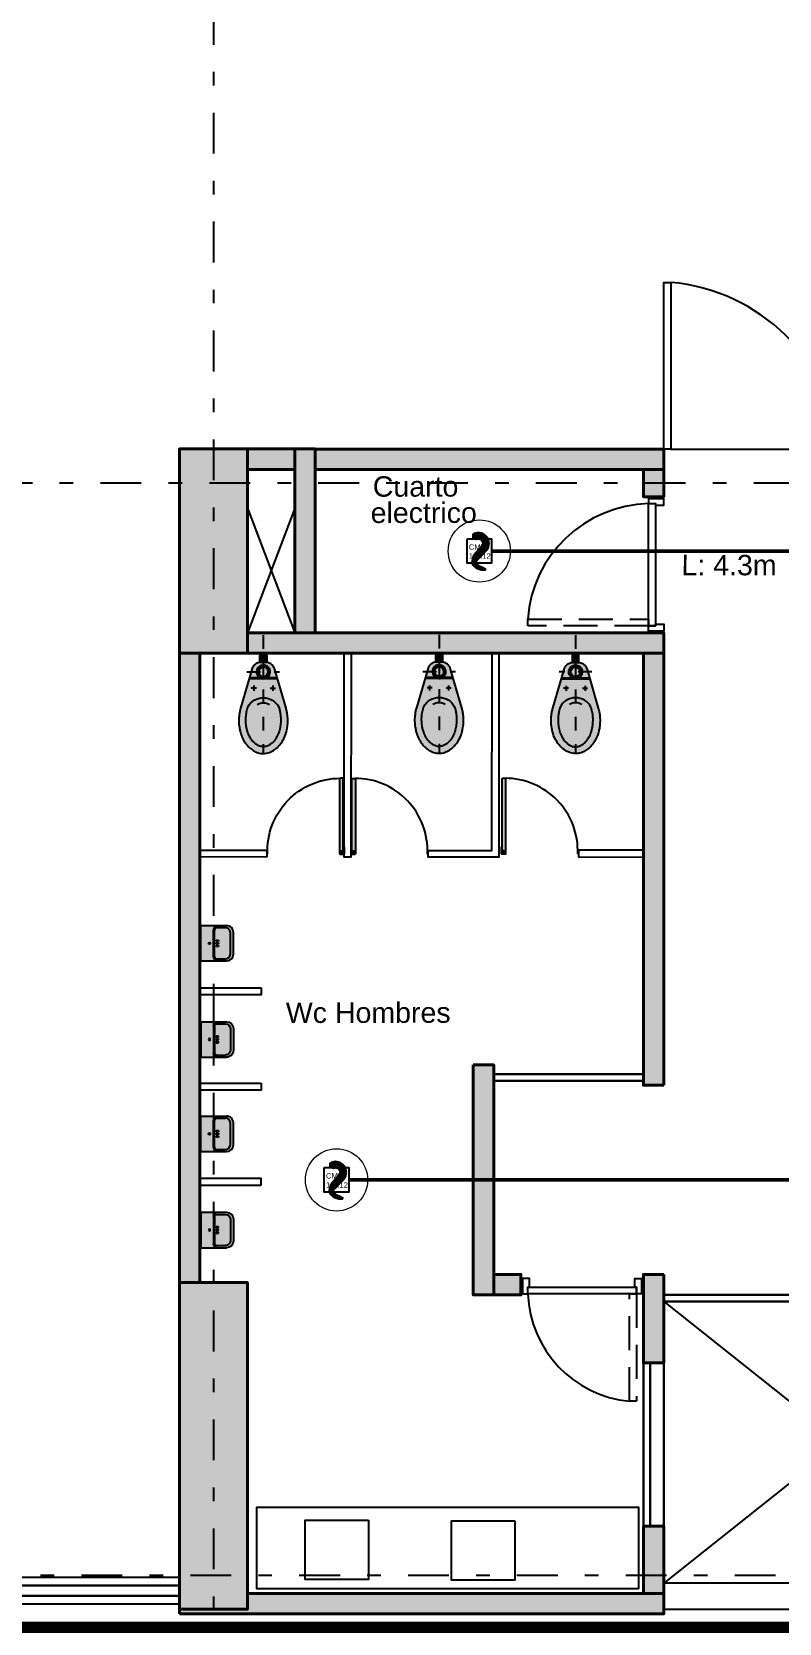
# Model space of a CAD drawing. Header units: millimetres. Extents: x 3781 to 4924, y 1639 to 1721.
# Drawn here: x 4452.53 to 4458.02, y 1650.15 to 1661.84 of the extents above; entities that cross this region are included whole.
import ezdxf
from ezdxf.enums import TextEntityAlignment as Align

# ---------------------------------------------------------------- set-up
doc = ezdxf.new("R2010")
doc.units = ezdxf.units.MM
for name, pattern in [('CENTER', [0.7, 0.3, -0.2, 0, -0.2]), ('DASHED2', [9.524999999999995, 6.349999999999998, -3.174999999999998]), ('HIDDEN', [0.375, 0.25, -0.125])]:
    doc.linetypes.add(name, pattern=pattern)
doc.layers.get('Defpoints').update_dxf_attribs({"color": 255})
for name, color, linetype in [('1amobla', 2, 'Continuous'), ('_ACHU5', 255, 'Continuous'), ('A-HATCH CONCRETO', 8, 'Continuous'), ('AMOBLAMIENTO', 1, 'Continuous'), ('AS_GL DETECCION_PISO 2', 7, 'Continuous'), ('AS_GL DETECCION_PISO 6', 7, 'Continuous'), ('EJE-ESTRUCTURA', 1, 'CENTER'), ('F-2', 2, 'Continuous'), ('HACHTCOLUMNA', 250, 'Continuous'), ('JCA_HATCH 254', 252, 'Continuous'), ('MUEBLE', 1, 'Continuous'), ('PLO_CORONA', 1, 'Continuous'), ('PROYECCION', 1, 'DASHED2')]:
    doc.layers.add(name, color=color, linetype=linetype)
doc.layers.add('DIM-25', color=1, linetype='Continuous', plot=False)
for name, color, linetype, lineweight in [('Estructura', 6, 'Continuous', 40), ('Muro', 4, 'Continuous', 40), ('TEXTOS', 7, 'Continuous', 20), ('Vidrio', 2, 'Continuous', 30)]:
    doc.layers.add(name, color=color, linetype=linetype, lineweight=lineweight)
doc.styles.add('ROMAN', font='ROMANS', dxfattribs={"width": 1.199999999999999})
doc.styles.get("Standard").update_dxf_attribs({"font": 'arial.ttf'})

# ---------------------------------------------------------------- blocks, each defined once
blk = doc.blocks.new('Est etapa 3 torre')
at = {"layer": 'HACHTCOLUMNA'}
h = blk.add_hatch(color=256, dxfattribs=at)
h.paths.add_polyline_path([(1123.550369665541, -5959.123954161294), (1123.050369666239, -5959.123954159915), (1123.050369666188, -5957.623954159333), (1123.550369664792, -5957.623954160246)])
h.paths.add_polyline_path([(1116.050375337242, -5959.123954160397), (1115.55037533794, -5959.123954159018), (1115.55037533789, -5957.623954158436), (1116.050375336493, -5957.62395415935)])
h.paths.add_polyline_path([(1139.548002271606, -5959.123954160801), (1139.048002272304, -5959.123954159419), (1139.048002272254, -5957.623954158837), (1139.548002270857, -5957.623954159753)])
h.paths.add_polyline_path([(1132.050369663152, -5959.123954157691), (1131.55036966385, -5959.123954156312), (1131.5503696638, -5957.62395415573), (1132.050369662403, -5957.623954156643)])
h.paths.add_polyline_path([(1140.048002271932, -5967.648834832642), (1140.048002271216, -5968.148834830315), (1138.548002270169, -5968.148834831887), (1138.548002271234, -5967.648834835147)])
h.paths.add_polyline_path([(1124.050369665009, -5967.648834832642), (1124.050369664293, -5968.148834830315), (1122.550369663245, -5968.148834831893), (1122.550369664311, -5967.64883483515)])
h.paths.add_polyline_path([(1131.050369663013, -5967.648834830643), (1131.050369664625, -5968.148834827849), (1132.550369664392, -5968.148834828135), (1132.550369663245, -5967.648834830929)])
h.paths.add_polyline_path([(1115.050369661482, -5967.648834832642), (1115.050369662198, -5968.148834830315), (1116.550369663245, -5968.148834831891), (1116.55036966218, -5967.64883483515)])
h.paths.add_polyline_path([(1140.048002275612, -5975.648834831246), (1140.048002275245, -5976.148834827985), (1138.548002273965, -5976.148834830024), (1138.548002275379, -5975.648834831421)])
h.paths.add_polyline_path([(1124.050369668689, -5975.648834831246), (1124.050369668322, -5976.148834827985), (1122.550369667042, -5976.148834830028), (1122.550369668456, -5975.648834831425)])
h.paths.add_polyline_path([(1131.050369668206, -5975.648834829712), (1131.050369669352, -5976.148834828315), (1132.550369669236, -5976.148834827203), (1132.550369667857, -5975.648834828833)])
h.paths.add_polyline_path([(1115.050369657806, -5975.648834831245), (1115.050369658172, -5976.148834827985), (1116.550369659453, -5976.148834830028), (1116.550369658039, -5975.648834831425)])
h.paths.add_polyline_path([(1140.048002276585, -5985.748834849965), (1140.048002276335, -5986.248834847172), (1138.548002275986, -5986.248834849212), (1138.548002277167, -5985.748834850141)])
h.paths.add_polyline_path([(1124.050369669662, -5985.748834849965), (1124.050369669412, -5986.248834847172), (1122.550369669063, -5986.248834849215), (1122.550369670244, -5985.748834850145)])
h.paths.add_polyline_path([(1131.050369666967, -5985.748834848431), (1131.050369668696, -5986.248834846103), (1132.550369668579, -5986.248834844526), (1132.5503696672, -5985.748834846388)])
h.paths.add_polyline_path([(1115.050369656833, -5985.748834849965), (1115.050369657083, -5986.248834847172), (1116.550369657432, -5986.248834849215), (1116.55036965625, -5985.748834850145)])
h.paths.add_polyline_path([(1140.048002275122, -5993.748833660076), (1140.048002274872, -5994.248833657282), (1138.548002274523, -5994.248833659321), (1138.548002275704, -5993.748833660253)])
h.paths.add_polyline_path([(1124.050369674735, -5993.748834835296), (1124.050369674135, -5994.248834833666), (1122.550369673553, -5994.248834834312), (1122.550369674851, -5993.748834835245)])
h.paths.add_polyline_path([(1131.05036966913, -5993.748834832133), (1131.050369670626, -5994.248834830736), (1132.550369670626, -5994.248834830556), (1132.550369670061, -5993.748834831953)])
h.paths.add_polyline_path([(1115.050369656251, -5993.748831803234), (1115.05036965685, -5994.248831801604), (1116.550369657432, -5994.24883180225), (1116.550369656134, -5993.748831803183)])
h.paths.add_polyline_path([(1132.050360361903, -6003.426390492376), (1131.550360360856, -6003.426390492592), (1131.55037892044, -6004.921760868172), (1132.050378921489, -6004.921760867956)])
h.paths.add_polyline_path([(1138.152793372847, -6003.423836377518), (1139.652793369586, -6003.423836378164), (1139.652793369371, -6003.923836379212), (1138.152793372631, -6003.923836378566)])
h.paths.add_polyline_path([(1116.050375358679, -6004.924075674147), (1116.050375358034, -6003.424075677407), (1115.550375356986, -6003.424075677623), (1115.550375357632, -6004.924075674362)])
h.paths.add_polyline_path([(1123.550369687844, -6004.924075674602), (1123.550369687198, -6003.424075677864), (1123.050369686151, -6003.424075678078), (1123.050369686797, -6004.924075674819)])
h.paths.add_polyline_path([(1139.048002289701, -6011.948833649136), (1139.047996607098, -6009.548833710944), (1139.547996608146, -6009.548833711159), (1139.548002290749, -6011.948833649351)])
h.paths.add_polyline_path([(1131.55036967931, -6009.548833711391), (1131.550369680141, -6011.948833649351), (1132.050369680024, -6011.948833650998), (1132.050369679077, -6009.548833710711)])
h.paths.add_polyline_path([(1123.050369689387, -6009.548833711393), (1123.050369690218, -6011.948833649351), (1123.550369690101, -6011.948833650999), (1123.550369689154, -6009.548833710712)])
h.paths.add_polyline_path([(1116.050375342798, -6009.548833711051), (1116.050375341967, -6011.948833647704), (1115.550375342083, -6011.948833649351), (1115.550375343031, -6009.548833710371)])
at = {"layer": 'EJE-ESTRUCTURA'}
for p, q in [((1123.300369664145, -5955.354215387314), (1123.300369691713, -6014.914148609518)), ((1113.670491922903, -6003.673836377351), (1145.333174937007, -6003.673839297823)), ((1113.530821652453, -6011.698833652741), (1145.333174937007, -6011.698836564718))]:
    blk.add_line(p, q, dxfattribs=at)
at = {"layer": 'Estructura'}
for points in [[(1123.550369687844, -6004.924075674602), (1123.550369687198, -6003.424075677864), (1123.050369686151, -6003.424075678078), (1123.050369686797, -6004.924075674819)], [(1123.050369689387, -6009.548833711393), (1123.050369690218, -6011.948833649351), (1123.550369690101, -6011.948833650999), (1123.550369689154, -6009.548833710712)]]:
    blk.add_lwpolyline(points, close=True, dxfattribs=at)
blk = doc.blocks.new('P8P1P161')
at = {"layer": '_ACHU5'}
h = blk.add_hatch(color=256, dxfattribs=at)
h.dxf.hatch_style = 1
h.paths.add_polyline_path([(-0.1300000000001091, 0), (0.1300000000001091, 0), (0.1299999999996544, -0.0799998301849883), (-0.1300000000001091, -0.0799997520584839)])
h.paths.add_polyline_path([(-0.0063202243982232, -0.0641073563760983, 1), (0.0063202243973137, -0.0641073599961146, 1)], flags=16)
h.paths.add_polyline_path([(-0.1300000000001091, -0.0799997520584839), (0.1299999999996544, -0.0799998301849883), (0.1300000000001091, -0.1233384151137216, 0.4142135623737434), (0.0999999999999091, -0.0933384151135215), (-0.1000000000003638, -0.0933384151135215, 0.4142135623735267), (-0.1300000000005639, -0.1233384151134942)])
h.paths.add_polyline_path([(-0.1000000000003638, -0.0933384151135215), (0.0999999999999091, -0.0933384151135215, -0.4142135623726949), (0.1300000000001091, -0.1233384151137216), (0.1300000000001091, -0.1900000000002819, -0.4142135623711642), (0.0799999999999273, -0.2400000000000091), (-0.080000000000382, -0.2400000000000091, -0.414213562373028), (-0.1300000000005639, -0.1900000000000546), (-0.1300000000005639, -0.1233384151132668, -0.4142135623714972)])
h.paths.add_polyline_path([(-0.0999999999999091, -0.1013732679386976, 0.4142135623734954), (-0.1149013541503336, -0.1162746220888948), (-0.1149013541498789, -0.1829362069750004, 0.4142135623726117), (-0.080000000000382, -0.2178375611247247), (0.0799999999994725, -0.2178375611247247, 0.4142135623739951), (0.1149013541498789, -0.1829362069747731), (0.1149013541494241, -0.1162746220884401, 0.4142135623726949), (0.0999999999999091, -0.1013732679386976)], flags=16)
h.paths.add_polyline_path([(-0.0239760535368987, -0.1136467838055069), (-0.0239760535368987, -0.1304232662969298), (-0.0160239464639744, -0.1304232662969298), (-0.0160239464639744, -0.1136467838055069)], flags=0)
h.paths.add_polyline_path([(-0.0039760535369169, -0.1136467838055069), (-0.0039760535369169, -0.1304232662967024), (0.0039760535360074, -0.1304232662967024), (0.0039760535360074, -0.1136467838055069)], flags=0)
h.paths.add_polyline_path([(0.0160239464630649, -0.1136467838055069), (0.0160239464630649, -0.1304232662969298), (0.0239760535359892, -0.1304232662967024), (0.0239760535359892, -0.1136467838052795)], flags=0)
h.paths.add_polyline_path([(-0.1149013541503336, -0.1162746220888948, -0.4142135623734955), (-0.0999999999999091, -0.1013732679386976), (0.0999999999999091, -0.1013732679386976, -0.4142135623726942), (0.1149013541494241, -0.1162746220884401), (0.1149013541498789, -0.1829362069747731, -0.4142135623735788), (0.0799999999994725, -0.2178375611247247), (-0.0799999999999273, -0.2178375611247247, -0.4142135623726114), (-0.1149013541494241, -0.1829362069752278)], flags=0)
h = blk.add_hatch(color=256, dxfattribs=at)
h.dxf.hatch_style = 1
h.paths.add_polyline_path([(-0.114901354150188, -0.1162746220885417), (-0.1149013541497514, -0.1829362069751623, 0.4142135623717373), (-0.0799999999999273, -0.2178375611248247), (0.0799999999998994, -0.2178375611248247, 0.4142135623753271), (0.1149013541497515, -0.1829362069747624), (0.1149013541492785, -0.1162746220883669, 0.4142135623716568), (0.0999999999994543, -0.1013732679386159), (-0.1000000000003699, -0.1013732679386159, 0.4142135623749738)])
h.paths.add_polyline_path([(0.0239760535359892, -0.1304232662967024), (0.0160239464630649, -0.1304232662969298), (0.0160239464630649, -0.1136467838055068), (0.0239760535359892, -0.1136467838052795)], flags=16)
h.paths.add_polyline_path([(0.0039760535360074, -0.1304232662967024), (-0.0039760535369168, -0.1304232662967024), (-0.0039760535369169, -0.1136467838055069), (0.0039760535360074, -0.1136467838055069)], flags=16)
h.paths.add_polyline_path([(-0.0160239464639744, -0.1304232662969298), (-0.0239760535368987, -0.1304232662969298), (-0.0239760535368987, -0.1136467838055068), (-0.0160239464639745, -0.1136467838055069)], flags=16)
for p, q in [((-0.1300000000001091, 0), (0.1300000000001091, 0)), ((-0.1300000000001091, 0), (-0.1300000000001091, -0.1233384151134942)), ((0.1300000000001091, 0), (0.1299999999996544, -0.1233384151137216)), ((-0.1149013541503336, -0.1162746220886675), (-0.1149013541498789, -0.1829362069750004)), ((-0.0999999999999091, -0.0933384151135215), (0.0999999999999091, -0.0933384151135215)), ((-0.0999999999999091, -0.1013732679386976), (0.0999999999999091, -0.1013732679386976)), ((-0.0239760535368987, -0.1304232662969298), (-0.0239760535368987, -0.1136467838055069)), ((-0.0239760535368987, -0.1136467838055069), (-0.0160239464639744, -0.1136467838055069)), ((-0.0160239464639744, -0.1136467838055069), (-0.0160239464639744, -0.1304232662969298)), ((-0.0039760535369169, -0.1136467838055069), (0.0039760535360074, -0.1136467838055069)), ((-0.0039760535369169, -0.1304232662967024), (-0.0039760535369169, -0.1136467838055069)), ((0.0039760535360074, -0.1136467838055069), (0.0039760535360074, -0.1304232662967024)), ((0.0160239464630649, -0.1304232662969298), (0.0160239464630649, -0.1136467838055069)), ((0.0160239464630649, -0.1136467838055069), (0.0239760535359892, -0.1136467838052795)), ((0.0239760535359892, -0.1136467838052795), (0.0239760535359892, -0.1304232662967024)), ((0.1149013541494241, -0.1162746220886675), (0.1149013541498789, -0.1829362069750004)), ((-0.1300000000001091, -0.1233384151134942), (-0.1300000000001091, -0.1900000000000546)), ((-0.080000000000382, -0.2178375611249521), (0.0799999999999273, -0.2178375611249521)), ((-0.0160239464639744, -0.1304232662969298), (-0.0239760535368987, -0.1304232662969298)), ((0.0039760535360074, -0.1304232662967024), (-0.0039760535369169, -0.1304232662967024)), ((0.0239760535359892, -0.1304232662967024), (0.0160239464630649, -0.1304232662969298)), ((0.1299999999996544, -0.1233384151137216), (0.1299999999996544, -0.1900000000000546)), ((-0.080000000000382, -0.2400000000002365), (0.0799999999999273, -0.2400000000000091))]:
    blk.add_line(p, q)
blk.add_circle((-4.547e-13, -0.0641073581859928), 0.0063202243976441)
for centre, radius, start, end in [((-0.1000000000003638, -0.1233384151134942), 0.03, 90, 180), ((-0.1000000000003638, -0.1162746220884401), 0.0149013541498242, 90, 180), ((0.0999999999999091, -0.1233384151134942), 0.03, 0, 90), ((0.0999999999994543, -0.1162746220884401), 0.0149013541498242, 0, 90), ((-0.080000000000382, -0.1900000000000546), 0.05, 180, 270), ((-0.0799999999999273, -0.1829362069750004), 0.0349013541498242, 180, 270), ((0.0799999999999273, -0.1829362069750004), 0.0349013541498242, 270, 0), ((0.0799999999999273, -0.1900000000000546), 0.05, 270, 0)]:
    blk.add_arc(centre, radius, start, end)
at = {"style": 'ROMAN', "width": 1.199999999999999}
for tag, flags, p in [('CODIN', 3, (0.0177172070357301, -0.6472347823655582)), ('CODIN0', 1, (-0.0319827929642997, -0.9753553299003668))]:
    blk.add_attdef(tag, text='', height=0.21, dxfattribs=dict(at, flags=flags)).set_placement(p, align=Align.MIDDLE)
blk = doc.blocks.new('PUERTA BAÑOS')
at = {"layer": 'AMOBLAMIENTO'}
h = blk.add_hatch(color=255, dxfattribs=at)
edge = h.paths.add_edge_path()
edge.add_line((-0.0074999999487773, 0.0024999998868225), (-0.0075031825107885, -0.6277996641574646))
edge.add_arc((-0.01250318248631676, -0.6277996643612159), 0.004999999975528264, -89.99999766574399, 2.3348184754468093e-06, ccw=False)
edge.add_line((-0.0125031822826145, -0.6327996643367442), (-0.0325031823012978, -0.6327996648610679))
edge.add_arc((-0.03250318250481996, -0.627799664827046), 0.005000000034021905, 180.0000023323223, 270.0000023321921, ccw=False)
edge.add_line((-0.0375031825388419, -0.6277996650305795), (-0.0374999998602448, -0.002500000990949047))
edge.add_arc((-0.03249999982656623, -0.002500000845348063), 0.005000000033678566, 90.00000166789118, 180.0000016684638, ccw=False)
edge.add_line((-0.0324999999721172, 0.0024999991883305), (-0.0074999999487773, 0.0024999998868225))
for p, q in [((1.137e-13, 9.095e-13), (-0.0050000000047135, -5.77529e-11)), ((1.7461161e-09, -0.0599999999967622), (1.137e-13, 9.095e-13)), ((-0.029999999795109, -0.0050000008186544), (-0.0299999993294478, -0.0200000007744166)), ((-0.0050000000047135, -5.77529e-11), (-0.0250000000233399, -6.984919e-10)), ((-0.024999999324848, -0.0250000006626579), (-0.0049999993062784, -0.0250000000801265)), ((-0.0049999993062784, -0.0250000000801265), (-0.0050000000047135, -5.77529e-11)), ((-0.0050000000047135, -5.77529e-11), (-0.0049999982584836, -0.0600000001127228)), ((-0.0049999982584836, -0.0600000001127228), (1.7461161e-09, -0.0599999999967622))]:
    blk.add_line(p, q, dxfattribs=at)
blk.add_lwpolyline([(-0.0074999999487773, 0.0024999998868225), (-0.0075031825107885, -0.6277996641574646, -0.4142135623759698), (-0.0125031822826145, -0.6327996643367442), (-0.0325031823012978, -0.6327996648610679, -0.4142135623724264), (-0.0375031825388419, -0.6277996650305795), (-0.0374999998602448, -0.002500000990949, -0.4142135623760223), (-0.0324999999721172, 0.0024999991883305)], format="xyb", close=True, dxfattribs=at)
blk.add_circle((-0.0224999996133875, -0.0125000005932634), 0.0025000000013434, dxfattribs=at)
at = {"layer": 'AMOBLAMIENTO', "ltscale": 0.1}
blk.add_arc((-0.034025017172155, -0.0259464447144637), 0.6068551286275402, 177.548312870002, 270.1436830651604, dxfattribs=at)
at = {"layer": 'AMOBLAMIENTO'}
for centre, radius, start, end in [((-0.0249999997905093, -0.0050000006435766), 0.0050000000026502, 90.00000155563731, 180.0000015586185), ((-0.0249999993247343, -0.020000000658456), 0.0050000000028146, 180.00000155562, 270.0000015556374)]:
    blk.add_arc(centre, radius, start, end, dxfattribs=at)
blk = doc.blocks.new('INODORO')
at = {"layer": 'AMOBLAMIENTO'}
h = blk.add_hatch(color=255, dxfattribs=at)
edge = h.paths.add_edge_path()
edge.add_line((0.167138879916763, 0.3874542567732533), (0.0841340761049431, 0.1014604439486232))
edge.add_arc((0.0166338178486854, 0.1199999999093961), 0.0700000000000085, 269.9999996867988, 344.64191253289164, ccw=False)
edge.add_line((0.0166338174658449, 0.0499999999087777), (-0.0166338174676777, 0.0500000000906038))
edge.add_arc((-0.016633817085733, 0.1200000000917498), 0.0699999999999481, 195.3580868407373, 269.99999968683017, ccw=False)
edge.add_line((-0.08413407554513701, 0.1014604448682803), (-0.1671388762304913, 0.3874542586008414))
edge.add_arc((0.1445241762276623, 0.4779091156929099), 0.3245241738887575, 179.9999996868257, 196.1844647994607, ccw=False)
edge.add_arc((0.1445241762258433, 0.4779091156929099), 0.3245241738885062, 162.8823672647612, 179.9999996868052, ccw=False)
edge.add_arc((0.0735606987828419, 0.4997642400489898), 0.2502714864526803, 143.3683697551233, 162.8823672647904, ccw=False)
edge.add_arc((0.0285611388035818, 0.5332224222456718), 0.1941964442831833, 119.1220158624026, 143.3683697551146, ccw=False)
edge.add_arc((2.9203875e-09, 0.5844902877188362), 0.1355097122808655, 89.99999968678691, 119.12201586236091, ccw=False)
edge.add_arc((2.9203875e-09, 0.5844902877179265), 0.1355097122805724, 60.877983511279126, 89.9999996868533, ccw=False)
edge.add_arc((-0.0285611335220324, 0.5332224225594473), 0.1941964442830499, 36.63162961851879, 60.87798351123172, ccw=False)
edge.add_arc((-0.0735606938687283, 0.4997642408529829), 0.2502714864527536, 17.117632108836688, 36.631629618503325, ccw=False)
edge.add_arc((-0.1445241715509269, 0.4779091172708834), 0.3245241738884838, -3.131308972115221e-07, 17.117632108913824, ccw=False)
edge.add_arc((-0.1445241715500174, 0.4779091172695189), 0.3245241738885833, 343.81552050504206, 359.9999996868814, ccw=False)
blk.add_hatch(color=255, dxfattribs=at).paths.add_polyline_path([(0.0249999999987267, 0.0500000000006367), (-0.0250000000005457, 0.0500000000020009), (-0.0250000000014552, 0), (0.0249999999996362, 4.547e-13)])
at = {"layer": 'AMOBLAMIENTO', "extrusion": (-1.5566525472e-06, -4.4737095447e-06, 0.9999999999887814)}
for p, q in [((-0.0512779855508256, 0.2400000002935485, 13.501742092681), (-0.0887220123605062, 0.2400000004986396, 13.50174203439367)), ((-0.0699999990584388, 0.2212779869937549, 13.50174197978049), (-0.069999998852893, 0.2587220138016164, 13.50174214729419)), ((0.0512779876389118, 0.2399999997337545, 13.50174225232502), (0.0887220144476828, 0.2399999995291182, 13.50174231061236)), ((0.0700000009418886, 0.2212779862279603, 13.50174219771184), (0.0700000011456155, 0.2587220130349124, 13.50174236522554)), ((0.1029590844498784, 0.169999999450738, 13.50174201961486), (-0.1029590831250857, 0.1700000005789661, 13.50174169907182)), ((-0.0237486835449659, 0.1640000001457338, 13.50174179553264), (-0.1013111289695416, 0.1640000005691036, 13.50174167479486)), ((0.1013111302281118, 0.1639999994617938, 13.50174199020731), (0.0237486848026833, 0.1639999998856183, 13.50174186946954))]:
    blk.add_line(p, q, dxfattribs=at)
at = {"layer": 'AMOBLAMIENTO', "extrusion": (-1.5566525472e-06, -4.4737095447e-06, 0.9999999999887814), "flags": 128}
for points, elevation in [([(0.1671388799180908, 0.3874542567674592), (0.0841340761063266, 0.1014604439433082, -0.0167011858539135), (0.0827460431519839, 0.0969962248799978, -0.0228064528630514), (0.0803759648998266, 0.0910701072474405, -0.0218209622997338), (0.0776118789034668, 0.0856244843505995, -0.0347514792471935), (0.0722630478320732, 0.0775101332194199, -0.0365712911506086), (0.065478668989913, 0.0698583952563556, -0.0439883392274098), (0.055953944524454, 0.0620868957062605, -0.0521847935260016), (0.0431115439781712, 0.0552008485319434, -0.0824963867723115), (0.0207382643283103, 0.0501204355199821, -0.0146682033006329), (0.016633817465493, 0.049999999907792), (-0.0166338174681699, 0.0500000000892362, -0.083908947042246), (-0.0396378349518565, 0.0538878592796746, -0.0986986279768356), (-0.0632296782828643, 0.0677618366508902, -0.0824963867874234), (-0.0776167863289649, 0.0856331925254456, -0.0521847935286534), (-0.0834107733392284, 0.0990038548847728, -0.0091466910465832), (-0.0841340755424673, 0.1014604448637169), (-0.1671388762315909, 0.3874542585969077, -0.0384382318810308), (-0.1773120912419022, 0.436227508481503, -0.0322098651645196), (-0.179999997662262, 0.4779091174592618, -0.0043562944650778), (-0.1799507307570857, 0.4835636869435682, -0.0347539822823099), (-0.1760397497963983, 0.5284532426546146, -0.0218184611944585), (-0.1704152023055578, 0.5561978587393114, -0.0137793666262375), (-0.1656243812009251, 0.573427761838207, -0.0090242503766358), (-0.1628101955625901, 0.5820115332269507, -0.0228039516042641), (-0.1543373170048916, 0.6031968815550527, -0.0218209623747577), (-0.1444549128022155, 0.6226666811719203, -0.0315147983743547), (-0.1272792173413599, 0.6490932225697252, -0.0032331399943346), (-0.1257677262995335, 0.6510988845571141, -0.0365712911242686), (-0.1069463219407443, 0.6723266531382831, -0.0439883392046276), (-0.0805225559546658, 0.693886688675776, -0.0220501206487333), (-0.0659486565789375, 0.7028695782688371, -0.0301025395815668), (-0.05125606195865599, 0.7099322979612929, -0.0824963867841922), (-0.0079446084483641, 0.7197669127161005, -0.0146663661885284), (3.6587572e-09, 0.719999999991422, -0.0839082790123927), (0.0445320610557226, 0.7124737941473592, -0.0433837691539921), (0.0659486637128932, 0.7028695775453342, -0.0550790149373282), (0.1007063471003309, 0.6781437026464371, -0.0508149280683712), (0.1272792238852709, 0.6490932211777436, -0.0315497034242814), (0.1444720595537028, 0.6226362692529773, -0.0521855455748661), (0.1651875980231962, 0.5748313444857477, -0.0014683863351956), (0.1656243869217695, 0.5734277600260388, -0.0425164554927479), (0.1773120686760742, 0.5195909348136257, -0.0322100287174995), (0.1800000023387562, 0.4779091154888416, -0.0043571310662072), (0.1799507165077342, 0.4722534601760911, -0.0347522301866887), (0.1760399391368104, 0.4273661615002933, -0.0218196117753596), (0.1704151328853481, 0.3996200761491883, -0.0097069137479181), (0.167138857705388, 0.3874541802362085)], 13.50184572046907), ([(2.10209143665e-05, 0.6700604028757108, 0.0146663662201114), (-0.0049980160714407, 0.6699131491592321, 0.0824963867754862), (-0.0323601810299641, 0.6637000962787579, 0.0447953269140428), (-0.0459570889083387, 0.6566657190582808, 0.0073747332536994), (-0.0496328151280998, 0.6542484947989952, 0.0439883391764525), (-0.0699262428530629, 0.6376904075384654, 0.0365712911168267), (-0.0843810639122695, 0.6213875009867291, 0.0188768098917693), (-0.0908717233557279, 0.6121897254497327, 0.015864262478818), (-0.0979042313401942, 0.6005909817039088, 0.0218209623995093), (-0.1063467931616888, 0.5839578847887129, 0.0228039516112901), (-0.11358519381172, 0.5658591904561657, 0.0179099563173766), (-0.1180962050232618, 0.5512265233249379, 0.0048944974453076), (-0.1195818378695009, 0.5454905562712559, 0.0218184611920648), (-0.124827357386251, 0.5196155991474912, 0.0347539822809637), (-0.1284747844892388, 0.477751068541692, 0.0043562944693063), (-0.1285207313875723, 0.4724775501558188, 0.0322098651650438), (-0.126013958070092, 0.4336047886186073, 0.0336196500379373), (-0.1180962058839448, 0.3937285768771058, 0.0103533777945605), (-0.1156160600690441, 0.3852294822167833, 0.0084883444845169), (-0.1133215334037229, 0.3783427035490652)], 13.50174109866126), ([(0.1133635720422624, 0.3783427023080597, 0.0009349440113181), (0.1136277496650072, 0.3790973919334771, 0.0179081190670982), (0.1181382446900456, 0.3937285755838043, 0.0048942608912736), (0.1196238084346395, 0.3994642646617991, 0.0218196117238312), (0.1248695692754063, 0.4253405920407407, 0.0347522301599872), (0.1285168065081305, 0.4672030177138213, 0.0043571310470062), (0.1285627710560046, 0.4724775487488305, 0.032210028726899), (0.1260559723300845, 0.5113505064617754, 0.0336194864654326), (0.1181382455515812, 0.5512265220270888, 0.0103527910675619), (0.1156582502073494, 0.5597251381185752, 0.0521855455776311), (0.0979609155770011, 0.6005650010045886, 0.0158991415559226), (0.0909137645516698, 0.6121897244565649, 0.0665105114334335), (0.0651759842235907, 0.6421578962907079, 0.0403733848146336), (0.0459991305885239, 0.6566657185562396, 0.0580937513201958), (0.0281543067209428, 0.6653056955411218, 0.0839082790044594), (2.10209143665e-05, 0.6700604028757108)], 13.50174109866127)]:
    blk.add_lwpolyline(points, format="xyb", dxfattribs=dict(at, elevation=elevation))
at = {"layer": 'AMOBLAMIENTO', "linetype": 'HIDDEN', "ltscale": 0.25, "extrusion": (-1.5566525472e-06, -4.4737095447e-06, 0.9999999999887814), "elevation": 13.50174109866126}
for points in [[(2.10175234599e-05, -0.1499395971131048), (2.10215969494e-05, 0.7200604028791215)], [(-0.1199789826137919, 0.1200604028850315), (0.1200210176653818, 0.1200604028813935)]]:
    blk.add_lwpolyline(points, dxfattribs=at)
at = {"layer": 'AMOBLAMIENTO', "extrusion": (-1.5566525472e-06, -4.4737095447e-06, 0.9999999999887814), "elevation": 13.50174109866127}
blk.add_lwpolyline([(0.0250210175254287, 0.0500604028859863), (-0.0249789824728811, 0.0500604028855315), (-0.0249789824750483, 6.04028866683e-05), (0.025021017524171, 6.04028866683e-05)], close=True, dxfattribs=at)
at = {"layer": 'AMOBLAMIENTO', "extrusion": (-1.556652547174008e-06, -4.473709544709044e-06, 0.9999999999887812)}
blk.add_ellipse((2.1245228e-09, 0.438210434820121, 13.50174305923893), major_axis=(0.1210894758802731, -0.0421337682255033), ratio=0.9999999999887806, start_param=3.962815268545562, end_param=6.131667520141916, dxfattribs=at)
at = {"layer": 'AMOBLAMIENTO', "extrusion": (-1.556652547168421e-06, -4.473709544710988e-06, 0.9999999999887813)}
blk.add_ellipse((2.1245228e-09, 0.438210434820121, 13.50174305923893), major_axis=(0.08626053019274069, -0.0300148395202315), ratio=0.9999999999887816, start_param=4.528682651413999, end_param=5.565800137270519, dxfattribs=at)
at = {"layer": 'AMOBLAMIENTO', "extrusion": (-1.556652547069511e-06, -4.473709544810609e-06, 0.9999999999887813)}
for centre in [(-0.0699999989565754, 0.2400000003976856, 13.50174206353734), (0.07000000104375201, 0.2399999996282531, 13.50174228146869)]:
    blk.add_ellipse(centre, major_axis=(0.0056667529156613, -0.0019717787378508), ratio=0.9999999999887814, dxfattribs=at)
at = {"layer": 'AMOBLAMIENTO', "extrusion": (-1.556652547155208e-06, -4.473709544715585e-06, 0.9999999999887815)}
blk.add_ellipse((3.881837e-10, 0.120000000015807, 13.50174163565786), major_axis=(0.0472229409644698, -0.0164314894835613), ratio=0.9999999999887814, dxfattribs=at)
at = {"layer": 'AMOBLAMIENTO', "extrusion": (-1.556652547174209e-06, -4.473709544708974e-06, 0.9999999999887813)}
blk.add_ellipse((3.881837e-10, 0.120000000015807, 13.50174163565786), major_axis=(0.0425006468680414, -0.014788340535414), ratio=0.9999999999887812, dxfattribs=at)
at = {"layer": 'AMOBLAMIENTO', "extrusion": (-1.556652547156365e-06, -4.473709544715183e-06, 0.9999999999887816)}
blk.add_ellipse((3.881837e-10, 0.120000000015807, 13.50174163565786), major_axis=(0.0330560586750786, -0.011502042638485), ratio=0.9999999999887814, dxfattribs=at)
blk = doc.blocks.new('AS_Initiator2')
at = {"color": 0, "linetype": 'Continuous', "lineweight": 15}
blk.add_circle((0, 0), 0.1524, dxfattribs=at)
for points in [[(-0.02700351161956787, 0.05580734939575196), (-0.03660474243164063, 0.0654085075378418), (-0.02700351161956787, 0.09061191101074219), (-0.03660474243164063, 0.08221067962646485)], [(-0.02700351161956787, 0.09061191101074219), (-0.005400687789916992, 0.09541249008178711), (-0.02700351161956787, 0.05580734939575196), (0.01740228080749512, 0.09061191101074219)], [(-0.02700351161956787, 0.05580734939575196), (0.01740228080749512, 0.09061191101074219), (-0.01620213603973389, 0.05220669708251954), (-0.006802491760253907, 0.05499112014770508)], [(-0.006802491760253907, 0.05499112014770508), (0.01740228080749512, 0.09061191101074219), (0.006600832557678223, 0.05100677032470703), (0.03060394592285156, 0.08101046218872071)], [(0.006600832557678223, 0.05100677032470703), (0.03060394592285156, 0.08101046218872071), (0.01380177383422852, 0.03900517730712891), (0.04380568370819092, 0.06780894241333008)], [(0.04380568370819092, 0.005400833129882813), (-0.001800253486633301, -0.04260553894042969), (-0.02700351161956787, -0.01260155639648438), (-0.03420445289611817, -0.0246031494140625)], [(0.04860633544921875, 0.01500199127197266), (0.04380568370819092, 0.005400833129882813), (0.004200543022155762, 0.02220300521850586), (-0.02700351161956787, -0.01260155639648438)], [(0.04380568370819092, 0.06780894241333008), (0.04860633544921875, 0.06060792846679688), (0.01380177383422852, 0.03900517730712891), (0.004200543022155762, 0.02220300521850586)], [(0.04860633544921875, 0.06060792846679688), (0.05220676975250244, 0.03660474243164063), (0.004200543022155762, 0.02220300521850586), (0.04860633544921875, 0.01500199127197266)], [(-0.001800253486633301, -0.04260553894042969), (-0.01020133953094482, -0.0498065528869629), (-0.03420445289611817, -0.0246031494140625), (-0.04020524940490723, -0.0498065528869629)], [(-0.01020133953094482, -0.0498065528869629), (-0.009001194763183595, -0.06180814590454102), (-0.04020524940490723, -0.0498065528869629), (-0.03660474243164063, -0.07020908660888672)], [(-0.009001194763183595, -0.06180814590454102), (0.003000398254394532, -0.07020908660888672), (-0.03660474243164063, -0.07020908660888672), (-0.01500191860198975, -0.08941169357299805)], [(0.003000398254394532, -0.07020908660888672), (0.01860242557525635, -0.07620988311767579), (-0.01500191860198975, -0.08941169357299805), (0.009001194763183595, -0.09781263427734375)], [(0.009001194763183595, -0.09781263427734375), (0.01860242557525635, -0.07620988311767579), (0.03060394592285156, -0.09781263427734375), (0.03660474243164063, -0.08701125869750977)]]:
    blk.add_solid(points, dxfattribs=at)
blk = doc.blocks.new('Caja metalica de 12')
at = {"layer": '1amobla', "linetype": 'Continuous', "ltscale": 0.3}
blk.add_lwpolyline([(-1069.691067340418, -2855.356517794578), (-1069.511067340418, -2855.356517794578), (-1069.511067340418, -2855.536517794578), (-1069.691067340418, -2855.536517794578), (-1069.691067340418, -2855.356517794578)], dxfattribs=at)
at = {"layer": '1amobla', "color": 7, "linetype": 'Continuous', "ltscale": 0.3, "insert": (-1069.678574188772, -2855.396843407825), "char_height": 0.04, "width": 0.07915712532667385, "attachment_point": 1}
blk.add_mtext('CM 12X12', dxfattribs=at)

msp = doc.modelspace()

# ---------------------------------------------------------------- hatches: boundary and pattern name
at = {"layer": 'A-HATCH CONCRETO', "ltscale": 0.03}
h = msp.add_hatch(color=256, dxfattribs=at)
h.dxf.hatch_style = 1
h.paths.add_polyline_path([(4454.114639335561, 1658.777643932501), (4454.114639335612, 1658.627639101591), (4454.462836331909, 1658.627635967008), (4454.462836331624, 1658.777640795355)])
h.paths.add_polyline_path([(4454.462836326386, 1658.777640795588), (4454.61284115683, 1658.777640795524), (4454.612841159853, 1657.426719141884), (4454.462836332553, 1657.426719143346)])
h.paths.add_polyline_path([(4457.174366030675, 1657.276693903433), (4457.174366030675, 1657.426719142615), (4454.114639336167, 1657.427037208382), (4454.114639336167, 1657.2770119692)])
h.paths.add_polyline_path([(4453.764687635736, 1652.652959602196), (4453.764639195586, 1657.277643933749), (4453.614639198124, 1657.277643937407), (4453.61468003509, 1653.018340465962), (4453.614639324876, 1652.652964756051)])
h.paths.add_polyline_path([(4457.174310453953, 1654.102257523116), (4457.024285214769, 1654.102257523116), (4457.024275820992, 1657.276693903429), (4457.174301060175, 1657.276693903429)])
h.paths.add_polyline_path([(4455.774034793814, 1654.252274212543), (4455.774239595312, 1652.562680356354), (4456.124286553095, 1652.562774674247), (4456.124286553095, 1652.713032728323), (4455.925154048035, 1652.712730674975), (4455.924083895996, 1654.252274212543)])
h.paths.add_polyline_path([(4457.174312594492, 1652.712928252367), (4457.024287355309, 1652.712928252367), (4457.024280408204, 1652.063222253755), (4457.174305647386, 1652.063222253755)])
h.paths.add_polyline_path([(4457.024286550849, 1652.56266909862), (4457.024287355341, 1652.562879150186), (4457.024287355341, 1652.712928252367), (4457.024286550849, 1652.712718200802)], flags=16)
h.paths.add_polyline_path([(4453.614639523728, 1650.218268372122), (4457.174369721755, 1650.218268667843), (4457.174369721755, 1650.368317770025), (4454.11463937959, 1650.368317473638), (4454.114639379635, 1650.252886302331), (4453.614639523843, 1650.252886303979)])
h.paths.add_polyline_path([(4457.024323532003, 1650.863180425322), (4457.024320619572, 1650.368317483591), (4457.174369721753, 1650.368317483591), (4457.174372634185, 1650.863180425322)])
h.paths.add_polyline_path([(4460.490072180819, 1652.712928253586), (4460.490072180819, 1652.562923714338), (4459.923614700704, 1652.562923714637), (4459.923614738235, 1650.198266270196), (4459.773568143649, 1650.198266270593), (4459.773568106118, 1652.712928253334)])
h.paths.add_polyline_path([(4463.042461458078, 1652.712928252527), (4463.042461458078, 1652.562923720366), (4462.614639329011, 1652.562923720366), (4462.614639327431, 1652.65288630267), (4462.114639327664, 1652.652886301989), (4462.114639329239, 1652.562923717567), (4461.69007218082, 1652.562923715534), (4461.69007218082, 1652.712928252527)])
h.paths.add_polyline_path([(4459.923614737022, 1650.198266270361), (4466.966186324547, 1650.198266267298), (4466.966186324547, 1650.3509649405), (4459.923614737022, 1650.350964943564)])
h.paths.add_polyline_path([(4465.241619130911, 1652.712890523809), (4465.241619130911, 1652.562885986948), (4464.242461458081, 1652.562885985179), (4464.242461458081, 1652.712890522714)])
h.paths.add_polyline_path([(4464.667008829494, 1650.350964941805), (4464.817055423935, 1650.350964941405), (4464.817048461085, 1652.562885984242), (4464.667048463622, 1652.562885987903), (4464.667048463672, 1652.56489771832), (4464.667008829494, 1650.350964941805), (4464.666962233097, 1650.350964941637)])
h.paths.add_polyline_path([(4466.44161913091, 1652.712890524809), (4466.44161913091, 1652.562885985109), (4466.96618631379, 1652.562885985468), (4466.9661863249, 1650.198266262117), (4467.116232919487, 1650.198266272413), (4467.116232908376, 1652.712890534064)])
h.paths.add_polyline_path([(4470.112271980273, 1650.352859565486), (4473.913472762541, 1650.352882398431), (4473.913472762541, 1650.202833296564), (4470.112271980273, 1650.202810463619)])
h.paths.add_polyline_path([(4469.562219824854, 1650.202832572735), (4469.562219824726, 1652.652853601048), (4469.612266255453, 1652.652885899421), (4469.612271979062, 1650.252886302514), (4470.112239682026, 1650.252886302642), (4470.112304278557, 1650.202832572866)])
h.paths.add_polyline_path([(4473.347545760023, 1651.856506642782), (4473.347570298988, 1650.352840555814), (4473.197521197122, 1650.352840555814), (4473.197496658157, 1651.856506642782)])
h.paths.add_polyline_path([(4473.347548775982, 1651.856517429542), (4473.763427170892, 1651.856557705632), (4473.763427170892, 1651.706508603766), (4473.347548775982, 1651.706468327677)])
h.paths.add_polyline_path([(4473.913472764021, 1651.856548485399), (4473.913497302987, 1650.352882398431), (4473.763448201121, 1650.352882398431), (4473.763423662156, 1651.856548485399)])
h.paths.add_polyline_path([(4470.61170149372, 1654.17190878462), (4473.76342366778, 1654.172421456459), (4473.76342366778, 1654.022372354593), (4470.61170149372, 1654.021859682755)])
h.paths.add_polyline_path([(4471.220701599836, 1655.11204654231), (4471.220712053006, 1654.17241074086), (4471.370761154872, 1654.17241074086), (4471.370750701702, 1655.11204654231)])
h.paths.add_polyline_path([(4469.560796695957, 1656.274451857988), (4469.562219824725, 1652.65288589931), (4469.712268926591, 1652.65288589931), (4469.710845797823, 1656.274451857988)])
h.paths.add_polyline_path([(4469.711701358417, 1654.172253102142), (4469.711701331628, 1654.17232127309), (4469.711701331628, 1654.022272171224), (4469.711701358417, 1654.022204000277)], flags=17)
h.paths.add_polyline_path([(4471.220708954699, 1656.264464932234), (4473.763415991659, 1656.264483618653), (4473.763415991659, 1656.114434516787), (4471.220708954699, 1656.114415830369)])
h.paths.add_polyline_path([(4473.91346509348, 1656.264487612304), (4473.913490078248, 1655.061143907265), (4473.763440976382, 1655.061143907265), (4473.763415991614, 1656.264487612304)])
h.paths.add_polyline_path([(4471.220642987289, 1660.031383632256), (4471.220724992212, 1658.47196040272), (4471.370774094079, 1658.47196040272), (4471.370691976016, 1660.031383947631)])
h.paths.add_polyline_path([(4473.315938045396, 1660.029140740289), (4471.220708954699, 1660.033013789403), (4471.220708954699, 1660.183062891269), (4473.316825985837, 1660.17898664323)])
h.paths.add_polyline_path([(4473.533400917666, 1661.627414064727), (4465.065599457958, 1661.627391682136), (4465.065599453317, 1661.477387480684), (4473.533400913026, 1661.477409863159)])
h.paths.add_polyline_path([(4465.065599455638, 1658.776693895526), (4465.065960450605, 1661.477387479736), (4465.215964652946, 1661.477394141442), (4465.215603658096, 1658.776700557234)])
at = {"layer": 'JCA_HATCH 254', "linetype": 'Continuous', "ltscale": 0.3, "true_color": 0x939598, "transparency": 33554687}
h = msp.add_hatch(color=252, dxfattribs=at)
h.dxf.hatch_style = 1
h.paths.add_polyline_path([(4457.17436602717, 1658.776622347077), (4454.612841157781, 1658.776622346982), (4454.612841157781, 1658.626622346982), (4457.174366027233, 1658.626622348084)])
h = msp.add_hatch(color=252, dxfattribs=at)
h.dxf.hatch_style = 1
h.paths.add_polyline_path([(4457.024366027288, 1658.626622347925), (4457.024366027288, 1658.42633289852), (4457.174366027288, 1658.42633289852), (4457.174366027201, 1658.626622347989)])

# ---------------------------------------------------------------- linework, layer by layer
at = {"layer": '1amobla', "color": 1, "linetype": 'HIDDEN', "ltscale": 30}
msp.add_line((4457.225000904649, 1658.775795903092), (4459.722871698503, 1658.775772468885), dxfattribs=at)
at = {"layer": '1amobla', "color": 7, "linetype": 'Continuous', "ltscale": 0.3, "true_color": 0xffffff}
for points in [[(4454.679494726639, 1653.497416405146), (4454.859494726639, 1653.497416405146), (4454.859494726639, 1653.317416405146), (4454.679494726639, 1653.317416405146), (4454.679494726639, 1653.497416405146)], [(4454.679494726639, 1653.497416405146), (4454.859494726639, 1653.497416405146), (4454.859494726639, 1653.317416405146), (4454.679494726639, 1653.317416405146), (4454.679494726639, 1653.497416405146)], [(4454.679494726639, 1653.497416405185), (4454.859494726639, 1653.497416405185), (4454.859494726639, 1653.317416405185), (4454.679494726639, 1653.317416405185), (4454.679494726639, 1653.497416405185)]]:
    msp.add_lwpolyline(points, dxfattribs=at)
at = {"layer": 'AMOBLAMIENTO'}
for points in [[(4454.876234963884, 1657.276715230862), (4454.875246057667, 1655.778802275118), (4454.825177277247, 1655.778796665652), (4454.825177277036, 1655.828796672451), (4454.825159477821, 1655.828802275652), (4454.826171694671, 1657.276715230884)], [(4455.962777533561, 1657.276693903429), (4455.961794620848, 1655.778142576392), (4455.443435212584, 1655.778139040548), (4455.443435212372, 1655.828139047347), (4455.911708041001, 1655.828142576926), (4455.912714264348, 1657.276693903451)], [(4454.257051860555, 1655.778733015601), (4453.764657426818, 1655.779724380342), (4453.764651817352, 1655.829793160762), (4453.900208862728, 1655.829794580659), (4453.900208862728, 1655.829794580659), (4454.257051860577, 1655.828796284814)], [(4456.547287246704, 1655.778733015601), (4457.024287371504, 1655.779725644397), (4457.02429298097, 1655.829794424817), (4456.904130244532, 1655.829794580659), (4456.904130244532, 1655.829794580659), (4456.547287246683, 1655.828796284814)], [(4454.214539279701, 1654.817532372651), (4454.214539279701, 1654.767532323452), (4453.764543920507, 1654.767532323451), (4453.764543920507, 1654.817532372649)], [(4454.214539279701, 1654.117532372651), (4454.214539279701, 1654.067532323453), (4453.764543920507, 1654.067532323451), (4453.764543920507, 1654.11753237265)], [(4454.214539279701, 1653.367532323452), (4454.214539279701, 1653.417532372651), (4453.764543920507, 1653.417532372652), (4453.764543920507, 1653.367532323454)], [(4456.988949830426, 1650.40401338471), (4454.184780627373, 1650.404013380643), (4454.184780627424, 1651.004013380038), (4456.988949830942, 1651.004013385618)], [(4455.004732552325, 1650.908737768674), (4455.004732551715, 1650.47091562664), (4454.537682299233, 1650.470915626227), (4454.537682299144, 1650.908737768959)], [(4456.080564620663, 1650.903605833737), (4456.080564620286, 1650.465783691587), (4455.613514367804, 1650.465783691176), (4455.613514367948, 1650.903605833326)]]:
    msp.add_lwpolyline(points, close=True, dxfattribs=at)
at = {"layer": 'AS_GL DETECCION_PISO 2', "color": 5, "linetype": 'Continuous', "lineweight": 50}
msp.add_line((4459.473936301574, 1658.027656549755), (4455.908612960469, 1658.027656549755), dxfattribs=at)
msp.add_lwpolyline([(4454.859494726639, 1653.407416405146), (4463.5161753713, 1653.407416405146), (4463.5161753713, 1654.324587206706)], dxfattribs=at)
at = {"layer": 'Defpoints', "ltscale": 5, "const_width": 0.1198957787484005}
msp.add_lwpolyline([(4442.321079337003, 1704.577883748243), (4473.913472815343, 1704.577874839779), (4473.913472815345, 1650.102872649106), (4442.321079337004, 1650.10288155757)], close=True, dxfattribs=at)
at = {"layer": 'DIM-25'}
for centre, radius, start, end in [((4457.104415322668, 1658.629309936438), 1.377428269337491, 6.142214153610049, 84.97734262253722), ((4457.086584216073, 1657.461941681486), 0.9144016446473093, 91.53544141581209, 175.8492008264499), ((4456.997954304907, 1652.60244828317), 0.823611812128645, 182.2740568688177, 264.7703374120133)]:
    msp.add_arc(centre, radius, start, end, dxfattribs=at)
at = {"layer": 'F-2'}
for points in [[(4457.112786774845, 1658.363338946391), (4457.174579538959, 1658.363338945432), (4457.174579538516, 1658.41404317133), (4457.062082549435, 1658.414043170913), (4457.062082549534, 1658.376015002421), (4457.112786774734, 1658.3760150024), (4457.112786774845, 1658.363338946391)], [(4457.074758605449, 1658.426719227848), (4457.074758605444, 1658.414043170908), (4457.161903482158, 1658.414043171103), (4457.161903482163, 1658.42671922781)], [(4457.11278677575, 1657.490099511858), (4457.174579539515, 1657.490099512297), (4457.174579539843, 1657.439395287796), (4457.062082549714, 1657.439395287844), (4457.062082550196, 1657.477423455871), (4457.112786775861, 1657.47742345678), (4457.11278677575, 1657.490099511858)], [(4457.074758607464, 1657.426719230899), (4457.074758606305, 1657.439395286909), (4457.161903483136, 1657.439395287336), (4457.161903484178, 1657.426719231793)], [(4456.124286891662, 1652.582443949891), (4456.136962948602, 1652.582443949886), (4456.136962948406, 1652.669588826599), (4456.124286891699, 1652.669588826605)], [(4456.187667173119, 1652.620472119286), (4456.187667174077, 1652.6822648834), (4456.136962948179, 1652.682264882957), (4456.136962948596, 1652.569767893877), (4456.174991117088, 1652.569767893976), (4456.17499111711, 1652.620472119175), (4456.187667173119, 1652.620472119286)], [(4456.960906611634, 1652.620472120192), (4456.960906611195, 1652.682264883957), (4457.011610835696, 1652.682264884284), (4457.011610835647, 1652.569767894156), (4456.973582667621, 1652.569767894638), (4456.973582666711, 1652.620472120303), (4456.960906611634, 1652.620472120192)], [(4457.024286891894, 1652.669588826477), (4457.011610835885, 1652.669588827635), (4457.011610835458, 1652.582443950805), (4457.024286891001, 1652.582443949763)]]:
    msp.add_lwpolyline(points, dxfattribs=at)
for points in [[(4457.112786775861, 1657.47742345678), (4457.062082550196, 1657.477423455871), (4457.062082549577, 1658.376015002421), (4457.112786774776, 1658.3760150024)], [(4456.973582666711, 1652.620472120303), (4456.973582667621, 1652.569767894638), (4456.174991117088, 1652.569767893976), (4456.17499111711, 1652.620472119175)], [(4453.614639338532, 1650.293270752582), (4453.614639338532, 1650.486157600369), (4446.614366892986, 1650.4861576342), (4446.614366892986, 1650.293270786413)], [(4459.773568136624, 1650.252886156848), (4459.773568136624, 1650.445773004635), (4457.174369721755, 1650.445773038467), (4457.174369721755, 1650.252886190679)]]:
    msp.add_lwpolyline(points, close=True, dxfattribs=at)
at = {"layer": 'JCA_HATCH 254'}
for p, q in [((4454.114639335739, 1658.342915834039), (4454.462836332552, 1657.426972079172)), ((4454.462836332834, 1658.342915834039), (4454.114639336134, 1657.427004559638))]:
    msp.add_line(p, q, dxfattribs=at)
at = {"layer": 'MUEBLE', "color": 1, "linetype": 'ByBlock'}
msp.add_lwpolyline([(4457.225000904649, 1658.775795903092), (4457.174304497246, 1658.776686296508), (4457.174304497247, 1660.001449094681), (4457.225078662361, 1660.001442945889)], close=True, dxfattribs=at)
at = {"layer": 'MUEBLE', "color": 1, "linetype": 'HIDDEN'}
for points in [[(4457.062082550451, 1657.528127681769), (4457.062082550196, 1657.477423455871), (4456.174581047061, 1657.477423457296), (4456.174581046617, 1657.528127681796)], [(4456.922883613548, 1652.569767894893), (4456.973587839446, 1652.569767894638), (4456.973587838747, 1651.782264884317), (4456.922883614247, 1651.782264883873)]]:
    msp.add_lwpolyline(points, close=True, dxfattribs=at)
at = {"layer": 'Muro'}
for points in [[(4454.114639335561, 1658.777643932501), (4454.114639335612, 1658.627639101591), (4454.462836331909, 1658.627635967008), (4454.462836331624, 1658.777640795355)], [(4454.462836326386, 1658.777640795588), (4454.61284115683, 1658.777640795524), (4454.612841159853, 1657.426719141884), (4454.462836332553, 1657.426719143346)], [(4457.174366029443, 1657.276693903433), (4457.174366029443, 1657.426719142615), (4454.114639338409, 1657.427037208382), (4454.114639338409, 1657.2770119692)], [(4453.764687635736, 1652.652959602196), (4453.764639195586, 1657.277643933749), (4453.614639198124, 1657.277643937407), (4453.61468003509, 1653.018340465962), (4453.61468003509, 1653.018340465962), (4453.61468003509, 1653.018340465962), (4453.614639324876, 1652.652964756051), (4453.614639324876, 1652.652964756051)], [(4457.174310453953, 1654.102257523116), (4457.024285214769, 1654.102257523116), (4457.024275820992, 1657.276693903429), (4457.174301060175, 1657.276693903429)], [(4455.774034793814, 1654.252274212543), (4455.774239595312, 1652.562680356354), (4455.924288697493, 1652.562680356354), (4455.924083895996, 1654.252274212543)], [(4455.924280768043, 1652.562680356354), (4456.124286553095, 1652.562879150194), (4456.124286553095, 1652.712928252376), (4455.924280768043, 1652.712729458535)], [(4457.174312594492, 1652.712928252367), (4457.024287355309, 1652.712928252367), (4457.024280408204, 1652.063222253755), (4457.174305647386, 1652.063222253755)], [(4457.024323532003, 1650.863180425322), (4457.024320619572, 1650.368317483591), (4457.174369721753, 1650.368317483591), (4457.174372634185, 1650.863180425322)], [(4453.614639523728, 1650.218268372122), (4457.174369721755, 1650.218268667843), (4457.174369721755, 1650.368317770025), (4454.11463937959, 1650.368317473638), (4454.114639379635, 1650.252886302331), (4453.614639523843, 1650.252886303979)]]:
    msp.add_lwpolyline(points, close=True, dxfattribs=at)
for points in [[(4457.17436602717, 1658.776622346982), (4454.612841157781, 1658.776622346982), (4454.612841157781, 1658.626622346982), (4457.174366027233, 1658.626622347989), (4457.17436602717, 1658.776622346982)], [(4457.024366027288, 1658.626622347925), (4457.024366027288, 1658.42633289852), (4457.174366027288, 1658.42633289852), (4457.174366027201, 1658.626622347989), (4457.024366027288, 1658.626622347925)]]:
    msp.add_lwpolyline(points, dxfattribs=at)
at = {"layer": 'PROYECCION'}
for p, q in [((4457.174366029234, 1652.512886165398), (4459.773568133951, 1650.445773004635)), ((4459.773568109104, 1652.512885896218), (4457.174370177605, 1650.445773038467))]:
    msp.add_line(p, q, dxfattribs=at)
at = {"layer": 'Vidrio'}
for points in [[(4457.02428512626, 1654.134075620878), (4457.024285125538, 1654.184075622089), (4455.924095195546, 1654.18405480346), (4455.924095195337, 1654.134054804577)], [(4459.773568113722, 1652.512885896218), (4459.773568113, 1652.562885897429), (4457.174366029443, 1652.56288616428), (4457.174366029234, 1652.512886165398)], [(4457.074320627391, 1652.063222266403), (4457.02432062618, 1652.063222265681), (4457.024320736436, 1650.863180437712), (4457.074320735318, 1650.863180437503)], [(4457.174369784741, 1652.063222256479), (4457.024326163264, 1652.063222251035), (4457.02432627352, 1650.863180423065), (4457.174369892668, 1650.863180427578)], [(4446.614366878567, 1650.427149957757), (4453.61463932364, 1650.427150004906), (4453.614639353409, 1650.352278512916), (4446.614366907405, 1650.352278462857)]]:
    msp.add_lwpolyline(points, close=True, dxfattribs=at)

# ---------------------------------------------------------------- block references
at = {"layer": '1amobla', "color": 7, "linetype": 'Continuous', "true_color": 0xffffff}
for p in [(5525.419680300887, 4513.474261492962), (5524.370562067057, 4508.853934199762)]:
    msp.add_blockref('Caja metalica de 12', p, dxfattribs=at)
at = {"layer": 'AMOBLAMIENTO', "extrusion": (0, 0, -1), "zscale": -1, "rotation": 180.0000163624754}
for p in [(-4454.2313034015, 1657.259753371041, 13.5017404277563), (-4455.52334057315, 1657.261785198438, 13.50174102588632)]:
    msp.add_blockref('INODORO', p, dxfattribs=at)
at = {"layer": 'AMOBLAMIENTO', "extrusion": (0, 0, -1), "xscale": -1, "zscale": -1, "rotation": 179.9999836375244}
msp.add_blockref('INODORO', (-4456.525831890138, 1657.259692333812, 13.50174113772906), dxfattribs=at)
at = {"layer": 'AMOBLAMIENTO', "linetype": 'HIDDEN', "ltscale": 0.0003, "yscale": 0.8784798838123716, "zscale": 0.8784798838123716}
for p, xscale, rotation in [((4454.825177267179, 1655.80194583533), -0.8784798838123716, 179.9996933002925), ((4454.875296089284, 1655.801447522748), 0.8784798838123716, 180.0003066997074), ((4455.97916184008, 1655.80194583533), 0.8784798838123716, 180.0003066997074)]:
    msp.add_blockref('PUERTA BAÑOS', p, dxfattribs=dict(at, xscale=xscale, rotation=rotation))
at = {"layer": 'AS_GL DETECCION_PISO 6', "color": 131, "linetype": 'Continuous', "xscale": 1.5, "yscale": 1.5, "zscale": 1.5}
for p in [(4455.818612960469, 1658.027743698345), (4454.769494726639, 1653.407416405146)]:
    msp.add_blockref('AS_Initiator2', p, dxfattribs=at)
at = {"layer": 'Muro'}
msp.add_blockref('Est etapa 3 torre', (3330.564269648355, 7662.201719610364), dxfattribs=at)
at = {"layer": 'PLO_CORONA', "extrusion": (0, 0, -1), "xscale": -1, "zscale": -1}
for p, rotation in [((-4453.771295268447, 1655.145762692574), 269.9999834825436), ((-4453.771295268447, 1655.145762692574), 269.9999834825435), ((-4453.771295268447, 1653.745762692574), 269.9999834825435)]:
    msp.add_blockref('P8P1P161', p, dxfattribs=dict(at, rotation=rotation))
at = {"layer": 'PLO_CORONA', "extrusion": (0, 0, -1), "zscale": -1}
for p, rotation in [((-4453.771295268447, 1654.439302003529), 270.0000165174564), ((-4453.771295268447, 1654.439302003529), 270.0000165174565), ((-4453.771295268447, 1653.039302003529), 270.0000165174564)]:
    msp.add_blockref('P8P1P161', p, dxfattribs=dict(at, rotation=rotation))

# ---------------------------------------------------------------- texts
at = {"layer": 'TEXTOS'}
for s, rotation, p in [('Cuarto ', 0.06685865453028599, (4455.035985500561, 1658.426846968536)), ('electrico', 0.06685865453028599, (4455.020169960524, 1658.233491531464)), ('L: 4.3m', 359.9331414428377, (4457.304225125294, 1657.849922527516, 1207.545492033964)), ('Wc Hombres', 0.06685865453028599, (4454.397021252666, 1654.560392247255))]:
    msp.add_text(s, height=0.15, rotation=rotation, dxfattribs=at).set_placement(p)

doc.saveas('drawing.dxf')
